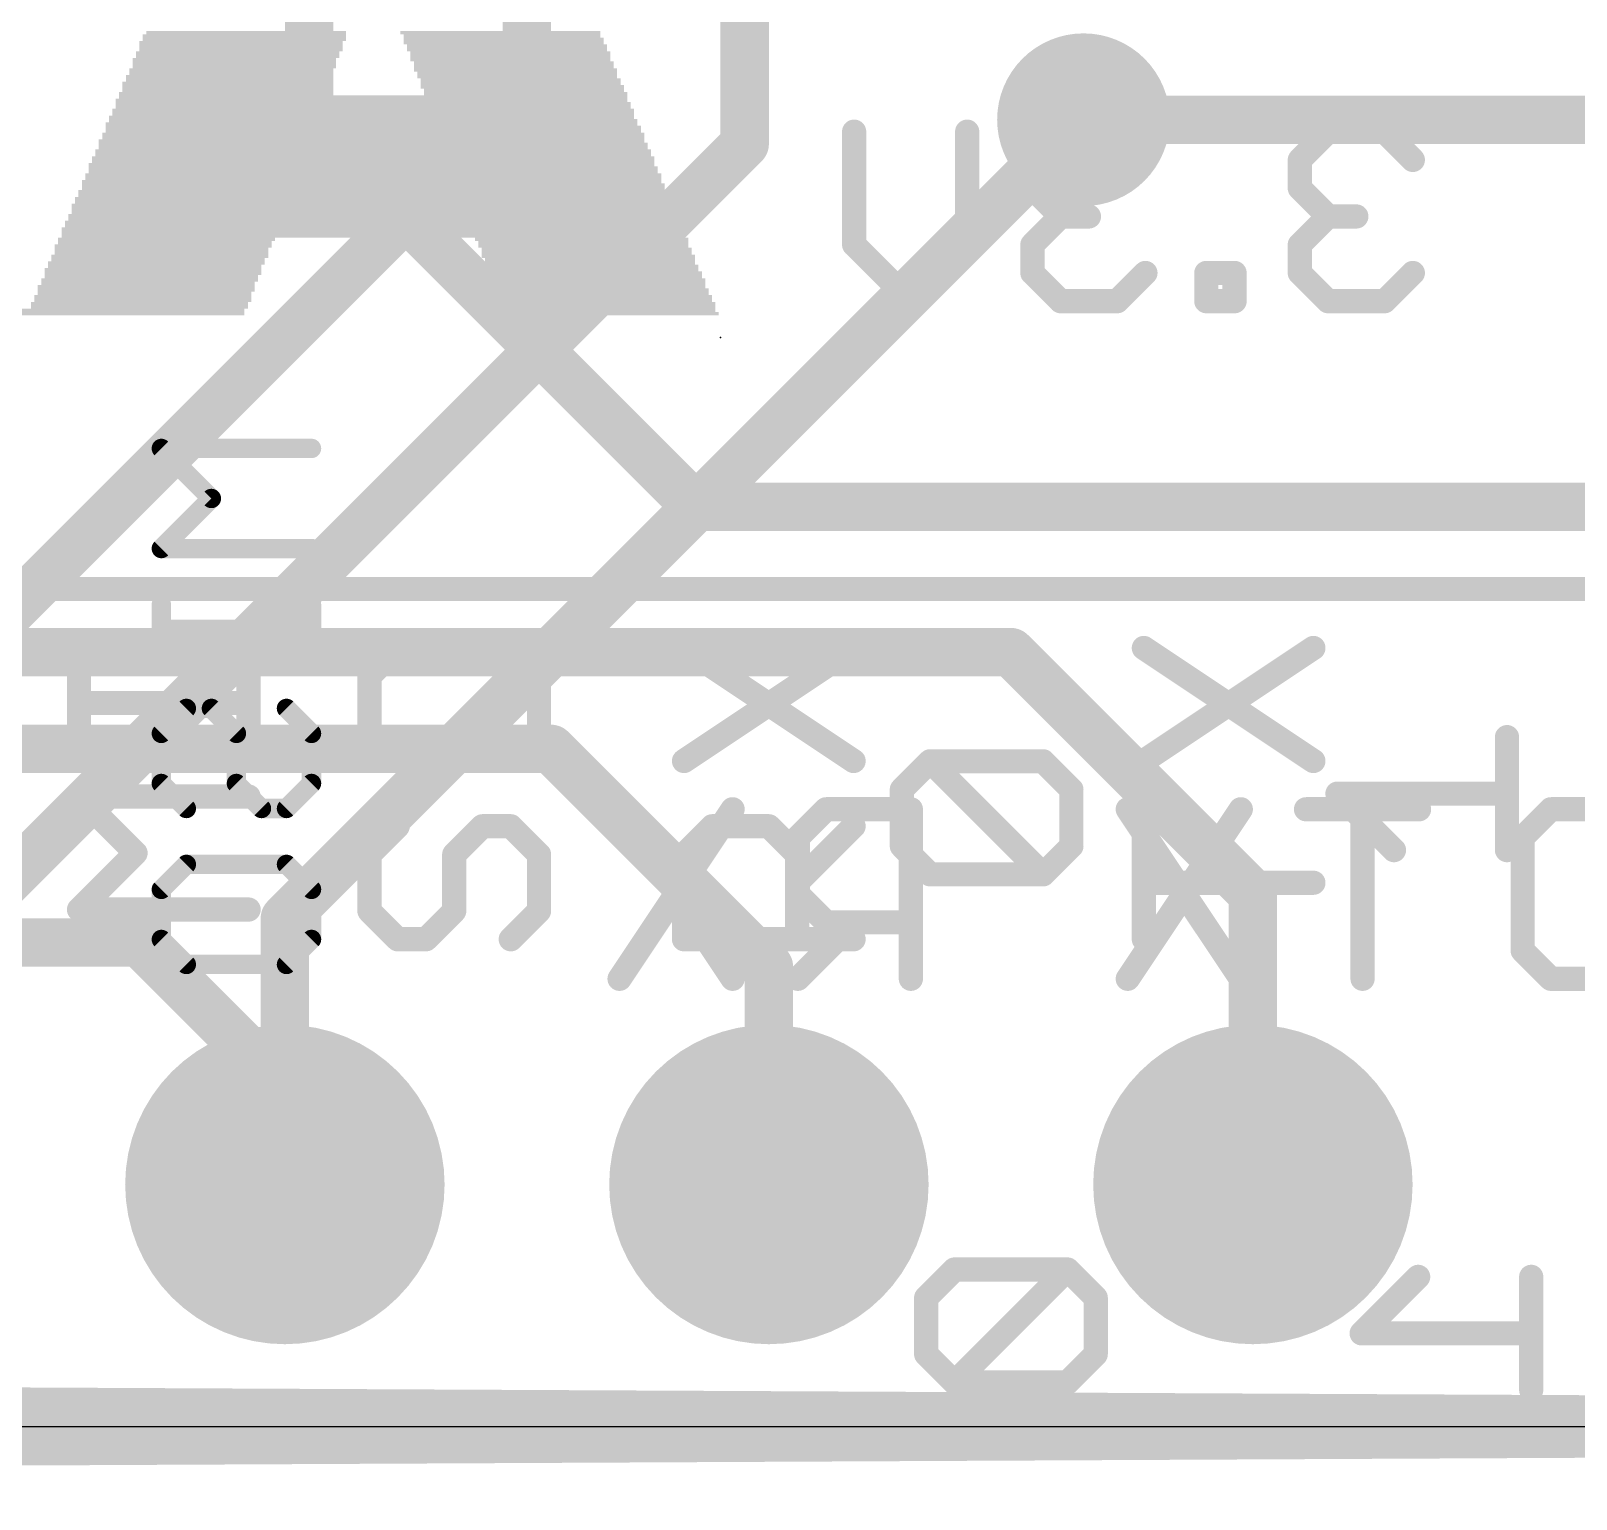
# Model space of a CAD drawing. Extents: x -0.4 to 51.3, y -0.4 to 23.4.
# Drawn here: x 35.5 to 43.61, y -0.38 to 7.32 of the extents above; entities that cross this region are included whole.
import ezdxf

# ---------------------------------------------------------------- set-up
doc = ezdxf.new("R2010")
doc.units = 0
for name, color, linetype in [('1', 12, 'CONTINUOUS'), ('16', 132, 'CONTINUOUS'), ('17', 110, 'CONTINUOUS'), ('18', 110, 'CONTINUOUS'), ('20', 53, 'CONTINUOUS'), ('21', 40, 'CONTINUOUS'), ('22', 6, 'CONTINUOUS'), ('24', 6, 'CONTINUOUS')]:
    doc.layers.add(name, color=color, linetype=linetype)

# ---------------------------------------------------------------- blocks, each defined once
blk = doc.blocks.new('ROUNDP')
at = {"const_width": 0.5}
blk.add_lwpolyline([(0, -0.25, 1), (0, 0.25, 1), (0, -0.25)], format="xyb", dxfattribs=at)
blk = doc.blocks.new('RECT')
blk.add_solid([(-0.5, -0.5), (0.5, -0.5), (-0.5, 0.5), (0.5, 0.5)])
blk = doc.blocks.new('ROUNDV')
at = {"const_width": 0.5}
blk.add_lwpolyline([(0, -0.25, 1), (0, 0.25, 1), (0, -0.25)], format="xyb", dxfattribs=at)

msp = doc.modelspace()

# ---------------------------------------------------------------- linework, layer by layer
at = {"layer": '1', "const_width": 0.254}
for points in [[(36.957, 8.509), (36.957, 6.858)], [(36.957, 6.858), (38.989, 4.826)], [(41.021, 6.858), (44.536, 6.858)], [(38.989, 4.826), (45.72, 4.826)], [(31.623, 4.064), (40.64, 4.064)], [(40.64, 4.064), (41.91, 2.794)], [(31.242, 3.556), (38.227, 3.556)], [(38.227, 3.556), (39.37, 2.413)], [(41.91, 2.794), (41.91, 1.27)], [(33.782, 2.54), (36.068, 2.54)], [(36.068, 2.54), (36.83, 1.778)], [(39.37, 2.413), (39.37, 1.27)], [(36.83, 1.778), (36.83, 1.27)], [(-0.254, -0.254), (51.181, 0)]]:
    msp.add_lwpolyline(points, dxfattribs=at)
at = {"layer": '1', "const_width": 0.127}
for points in [[(37.0019, 6.9029, 1), (36.9121, 6.8131)], [(41.021, 6.9215, 1), (41.021, 6.7945)], [(36.8935, 6.858, 1), (37.0205, 6.858)], [(38.989, 4.8895, 1), (38.989, 4.7625)], [(38.9441, 4.7811, 1), (39.0339, 4.8709)], [(40.6849, 4.1089, 1), (40.5951, 4.0191)], [(40.64, 4.0005, 1), (40.64, 4.1275)], [(38.2719, 3.6009, 1), (38.1821, 3.5111)], [(38.227, 3.4925, 1), (38.227, 3.6195)], [(41.9735, 2.794, 1), (41.8465, 2.794)], [(41.8651, 2.7491, 1), (41.9549, 2.8389)], [(36.1129, 2.5849, 1), (36.0231, 2.4951)], [(36.068, 2.4765, 1), (36.068, 2.6035)], [(39.4335, 2.413, 1), (39.3065, 2.413)], [(39.3251, 2.3681, 1), (39.4149, 2.4579)], [(36.8935, 1.778, 1), (36.7665, 1.778)], [(36.7851, 1.7331, 1), (36.8749, 1.8229)], [(36.7665, 1.27, 1), (36.8935, 1.27)], [(39.3065, 1.27, 1), (39.4335, 1.27)], [(41.8465, 1.27, 1), (41.9735, 1.27)]]:
    msp.add_lwpolyline(points, format="xyb", dxfattribs=at)
at = {"layer": '16', "const_width": 0.254}
for points in [[(39.243, 6.731), (39.243, 11.303)], [(38.1, 6.985), (38.1, 8.509)], [(32.512, 1.397), (38.1, 6.985)], [(36.83, 2.667), (41.021, 6.858)], [(34.29, 1.778), (39.243, 6.731)], [(36.83, 1.27), (36.83, 2.667)], [(-0.127, 0.254), (51.181, 0)]]:
    msp.add_lwpolyline(points, dxfattribs=at)
at = {"layer": '16', "const_width": 0.127}
for points in [[(38.1449, 6.9401, 1), (38.0551, 7.0299)], [(38.0365, 6.985, 1), (38.1635, 6.985)], [(41.0659, 6.8131, 1), (40.9761, 6.9029)], [(39.2879, 6.6861, 1), (39.1981, 6.7759)], [(39.1795, 6.731, 1), (39.3065, 6.731)], [(36.8935, 2.667, 1), (36.7665, 2.667)], [(36.7851, 2.7119, 1), (36.8749, 2.6221)], [(36.7665, 1.27, 1), (36.8935, 1.27)]]:
    msp.add_lwpolyline(points, format="xyb", dxfattribs=at)
at = {"layer": '20'}
msp.add_line((2.54, 0), (48.26, 0), dxfattribs=at)
at = {"layer": '21', "const_width": 0.127}
for points in [[(34.309, 4.395), (46.259, 4.395)], [(37.422, 4.0857), (37.2737, 3.9374)], [(38.0152, 4.0857), (37.422, 4.0857)], [(38.1635, 3.9374), (38.0152, 4.0857)], [(38.9247, 3.4925), (39.8145, 4.0857)], [(38.9247, 4.0857), (39.8145, 3.4925)], [(41.3377, 3.4925), (42.2275, 4.0857)], [(41.3377, 4.0857), (42.2275, 3.4925)], [(35.7497, 3.6484), (35.7497, 3.945)], [(36.6395, 3.6484), (36.6395, 3.945)], [(37.2737, 3.9374), (37.2737, 3.6408)], [(38.1635, 3.6408), (38.1635, 3.9374)], [(36.6395, 3.7967), (35.7497, 3.7967)], [(37.2737, 3.6408), (37.422, 3.4925)], [(38.0152, 3.4925), (38.1635, 3.6408)], [(43.2435, 3.0247), (43.2435, 3.6179)], [(37.422, 3.4925), (38.0152, 3.4925)], [(40.0677, 3.3426), (40.216, 3.4909)], [(40.216, 3.4909), (40.8092, 3.4909)], [(40.8092, 2.8977), (40.216, 3.4909)], [(40.8092, 3.4909), (40.9575, 3.3426)], [(40.0677, 3.046), (40.0677, 3.3426)], [(40.9575, 3.3426), (40.9575, 3.046)], [(36.0463, 3.0095), (35.7497, 3.3061)], [(35.7497, 3.3061), (36.6395, 3.3061)], [(42.6503, 3.0247), (42.3537, 3.3213)], [(42.3537, 3.3213), (43.2435, 3.3213)], [(37.422, 3.1502), (37.2737, 3.0019)], [(37.7186, 3.0019), (37.8669, 3.1502)], [(37.8669, 3.1502), (38.0152, 3.1502)], [(38.0152, 3.1502), (38.1635, 3.0019)], [(38.9247, 3.0019), (39.073, 3.1502)], [(39.073, 3.1502), (39.3696, 3.1502)], [(39.3696, 3.1502), (39.5179, 3.0019)], [(39.5179, 2.8536), (39.8145, 3.1502)], [(41.3377, 2.557), (41.3377, 3.1502)], [(40.216, 2.8977), (40.0677, 3.046)], [(40.9575, 3.046), (40.8092, 2.8977)], [(35.7497, 2.7129), (36.0463, 3.0095)], [(37.2737, 3.0019), (37.2737, 2.7053)], [(37.7186, 2.7053), (37.7186, 3.0019)], [(38.1635, 3.0019), (38.1635, 2.7053)], [(38.9247, 2.557), (38.9247, 3.0019)], [(39.5179, 3.0019), (39.5179, 2.557)], [(40.8092, 2.8977), (40.216, 2.8977)], [(42.2275, 2.8536), (41.3377, 2.8536)], [(36.6395, 2.7129), (35.7497, 2.7129)], [(37.2737, 2.7053), (37.422, 2.557)], [(37.5703, 2.557), (37.7186, 2.7053)], [(38.1635, 2.7053), (38.0152, 2.557)], [(37.422, 2.557), (37.5703, 2.557)], [(39.8145, 2.557), (38.9247, 2.557)]]:
    msp.add_lwpolyline(points, dxfattribs=at)
at = {"layer": '21', "const_width": 0.0635}
for points in [[(37.422, 4.1174, 1), (37.422, 4.0539)], [(37.4445, 4.0632, 1), (37.3996, 4.1081)], [(38.0377, 4.1081, 1), (37.9928, 4.0632)], [(38.0152, 4.0539, 1), (38.0152, 4.1174)], [(38.9424, 4.1121, 1), (38.9071, 4.0593)], [(39.8321, 4.0593, 1), (39.7969, 4.1121)], [(41.3554, 4.1121, 1), (41.3201, 4.0593)], [(42.2451, 4.0593, 1), (42.2099, 4.1121)], [(35.7815, 3.945, 1), (35.718, 3.945)], [(36.6713, 3.945, 1), (36.6078, 3.945)], [(37.3055, 3.9374, 1), (37.242, 3.9374)], [(37.2513, 3.9598, 1), (37.2962, 3.9149)], [(38.1953, 3.9374, 1), (38.1317, 3.9374)], [(38.141, 3.9149, 1), (38.186, 3.9598)], [(35.7497, 3.8285, 1), (35.7497, 3.765)], [(36.6395, 3.765, 1), (36.6395, 3.8285)], [(35.718, 3.6484, 1), (35.7815, 3.6484)], [(36.6078, 3.6484, 1), (36.6713, 3.6484)], [(37.242, 3.6408, 1), (37.3055, 3.6408)], [(37.2962, 3.6632, 1), (37.2513, 3.6183)], [(38.1317, 3.6408, 1), (38.1953, 3.6408)], [(38.186, 3.6183, 1), (38.141, 3.6632)], [(43.2753, 3.6179, 1), (43.2118, 3.6179)], [(37.422, 3.5243, 1), (37.422, 3.4607)], [(37.3996, 3.47, 1), (37.4445, 3.515)], [(37.9928, 3.515, 1), (38.0377, 3.47)], [(38.0152, 3.4607, 1), (38.0152, 3.5243)], [(38.9071, 3.5189, 1), (38.9424, 3.4661)], [(39.7969, 3.4661, 1), (39.8321, 3.5189)], [(40.216, 3.5227, 1), (40.216, 3.4592)], [(40.2385, 3.5134, 1), (40.1936, 3.4685)], [(40.2385, 3.4685, 1), (40.1936, 3.5134)], [(40.8317, 3.5134, 1), (40.7868, 3.4685)], [(40.8092, 3.4592, 1), (40.8092, 3.5227)], [(41.3201, 3.5189, 1), (41.3554, 3.4661)], [(42.2099, 3.4661, 1), (42.2451, 3.5189)], [(40.0995, 3.3426, 1), (40.036, 3.3426)], [(40.9893, 3.3426, 1), (40.9258, 3.3426)], [(35.7497, 3.3378, 1), (35.7497, 3.2743)], [(35.7722, 3.3285, 1), (35.7273, 3.2836)], [(36.6395, 3.2743, 1), (36.6395, 3.3378)], [(40.0453, 3.3651, 1), (40.0902, 3.3202)], [(40.935, 3.3202, 1), (40.98, 3.3651)], [(42.3537, 3.3531, 1), (42.3537, 3.2896)], [(42.3762, 3.3438, 1), (42.3313, 3.2989)], [(43.2435, 3.2896, 1), (43.2435, 3.3531)], [(37.4445, 3.1277, 1), (37.3996, 3.1726)], [(37.8669, 3.1819, 1), (37.8669, 3.1184)], [(37.8894, 3.1277, 1), (37.8445, 3.1726)], [(38.0377, 3.1726, 1), (37.9928, 3.1277)], [(38.0152, 3.1184, 1), (38.0152, 3.1819)], [(39.073, 3.1819, 1), (39.073, 3.1184)], [(39.0955, 3.1277, 1), (39.0506, 3.1726)], [(39.3921, 3.1726, 1), (39.3472, 3.1277)], [(39.3696, 3.1184, 1), (39.3696, 3.1819)], [(39.837, 3.1277, 1), (39.792, 3.1726)], [(41.3695, 3.1502, 1), (41.306, 3.1502)], [(40.0902, 3.0685, 1), (40.0453, 3.0236)], [(40.98, 3.0236, 1), (40.935, 3.0685)], [(36.0688, 2.987, 1), (36.0239, 3.0319)], [(36.0239, 2.987, 1), (36.0688, 3.0319)], [(37.3055, 3.0019, 1), (37.242, 3.0019)], [(37.2513, 3.0243, 1), (37.2962, 2.9794)], [(37.7504, 3.0019, 1), (37.6869, 3.0019)], [(37.6962, 3.0243, 1), (37.7411, 2.9794)], [(38.1953, 3.0019, 1), (38.1317, 3.0019)], [(38.141, 2.9794, 1), (38.186, 3.0243)], [(38.9565, 3.0019, 1), (38.893, 3.0019)], [(38.9023, 3.0243, 1), (38.9472, 2.9794)], [(39.5497, 3.0019, 1), (39.4862, 3.0019)], [(39.4955, 2.9794, 1), (39.5404, 3.0243)], [(40.036, 3.046, 1), (40.0995, 3.046)], [(40.9258, 3.046, 1), (40.9893, 3.046)], [(42.6279, 3.0023, 1), (42.6728, 3.0472)], [(43.2118, 3.0247, 1), (43.2753, 3.0247)], [(40.216, 2.9295, 1), (40.216, 2.866)], [(40.1936, 2.8753, 1), (40.2385, 2.9202)], [(40.7868, 2.9202, 1), (40.8317, 2.8753)], [(40.7868, 2.8753, 1), (40.8317, 2.9202)], [(40.8092, 2.866, 1), (40.8092, 2.9295)], [(39.4955, 2.876, 1), (39.5404, 2.8311)], [(41.3377, 2.8853, 1), (41.3377, 2.8218)], [(42.2275, 2.8218, 1), (42.2275, 2.8853)], [(35.7497, 2.7447, 1), (35.7497, 2.6812)], [(35.7273, 2.7354, 1), (35.7722, 2.6904)], [(36.6395, 2.6812, 1), (36.6395, 2.7447)], [(37.2962, 2.7277, 1), (37.2513, 2.6828)], [(37.7411, 2.6828, 1), (37.6962, 2.7277)], [(38.186, 2.6828, 1), (38.141, 2.7277)], [(37.242, 2.7053, 1), (37.3055, 2.7053)], [(37.6869, 2.7053, 1), (37.7504, 2.7053)], [(38.1317, 2.7053, 1), (38.1953, 2.7053)], [(37.422, 2.5887, 1), (37.422, 2.5252)], [(37.3996, 2.5345, 1), (37.4445, 2.5794)], [(37.5479, 2.5794, 1), (37.5928, 2.5345)], [(37.5703, 2.5252, 1), (37.5703, 2.5887)], [(37.9928, 2.5794, 1), (38.0377, 2.5345)], [(38.9247, 2.5887, 1), (38.9247, 2.5252)], [(39.8145, 2.5252, 1), (39.8145, 2.5887)], [(38.893, 2.557, 1), (38.9565, 2.557)], [(39.4862, 2.557, 1), (39.5497, 2.557)], [(41.306, 2.557, 1), (41.3695, 2.557)]]:
    msp.add_lwpolyline(points, format="xyb", dxfattribs=at)
at = {"layer": '22'}
for points, const_width in [([(39.8491, 6.7953, 1), (39.7856, 6.7953)], 0.0635), ([(40.4423, 6.7953, 1), (40.3788, 6.7953)], 0.0635), ([(40.9012, 6.827, 1), (40.9012, 6.7635)], 0.0635), ([(40.9236, 6.7728, 1), (40.8787, 6.8177)], 0.0635), ([(41.2202, 6.8177, 1), (41.1753, 6.7728)], 0.0635), ([(41.1978, 6.7635, 1), (41.1978, 6.827)], 0.0635), ([(42.3045, 6.827, 1), (42.3045, 6.7635)], 0.0635), ([(42.3269, 6.7728, 1), (42.282, 6.8177)], 0.0635), ([(42.6235, 6.8177, 1), (42.5786, 6.7728)], 0.0635), ([(42.6011, 6.7635, 1), (42.6011, 6.827)], 0.0635), ([(40.7846, 6.647, 1), (40.7211, 6.647)], 0.0635), ([(40.7304, 6.6694, 1), (40.7753, 6.6245)], 0.0635), ([(41.3236, 6.6245, 1), (41.3685, 6.6694)], 0.0635), ([(42.1879, 6.647, 1), (42.1244, 6.647)], 0.0635), ([(42.1337, 6.6694, 1), (42.1786, 6.6245)], 0.0635), ([(42.7269, 6.6245, 1), (42.7718, 6.6694)], 0.0635), ([(40.7211, 6.4987, 1), (40.7846, 6.4987)], 0.0635), ([(40.7753, 6.5211, 1), (40.7304, 6.4762)], 0.0635), ([(42.1244, 6.4987, 1), (42.1879, 6.4987)], 0.0635), ([(42.1786, 6.5211, 1), (42.1337, 6.4762)], 0.0635), ([(40.9012, 6.3821, 1), (40.9012, 6.3186)], 0.0635), ([(40.9236, 6.3279, 1), (40.8787, 6.3728)], 0.0635), ([(41.0495, 6.3186, 1), (41.0495, 6.3821)], 0.0635), ([(42.3045, 6.3821, 1), (42.3045, 6.3186)], 0.0635), ([(42.3269, 6.3279, 1), (42.282, 6.3728)], 0.0635), ([(42.4528, 6.3186, 1), (42.4528, 6.3821)], 0.0635), ([(40.8787, 6.3279, 1), (40.9236, 6.3728)], 0.0635), ([(42.282, 6.3279, 1), (42.3269, 6.3728)], 0.0635), ([(39.8398, 6.2245, 1), (39.7949, 6.1796)], 0.0635), ([(40.433, 6.1796, 1), (40.3881, 6.2245)], 0.0635), ([(40.7846, 6.2021, 1), (40.7211, 6.2021)], 0.0635), ([(40.7304, 6.2245, 1), (40.7753, 6.1796)], 0.0635), ([(42.1879, 6.2021, 1), (42.1244, 6.2021)], 0.0635), ([(42.1337, 6.2245, 1), (42.1786, 6.1796)], 0.0635), ([(39.7856, 6.2021, 1), (39.8491, 6.2021)], 0.0635), ([(40.3788, 6.2021, 1), (40.4423, 6.2021)], 0.0635), ([(40.7211, 6.0538, 1), (40.7846, 6.0538)], 0.0635), ([(40.7753, 6.0762, 1), (40.7304, 6.0313)], 0.0635), ([(41.3685, 6.0313, 1), (41.3236, 6.0762)], 0.0635), ([(41.6973, 6.0538, 1), (41.6338, 6.0538)], 0.0635), ([(41.6655, 6.0855, 1), (41.6655, 6.022)], 0.0635), ([(41.8456, 6.0538, 1), (41.7821, 6.0538)], 0.0635), ([(41.8138, 6.022, 1), (41.8138, 6.0855)], 0.0635), ([(42.1244, 6.0538, 1), (42.1879, 6.0538)], 0.0635), ([(42.1786, 6.0762, 1), (42.1337, 6.0313)], 0.0635), ([(42.7718, 6.0313, 1), (42.7269, 6.0762)], 0.0635), ([(40.0915, 5.928, 1), (40.1364, 5.883)], 0.0635), ([(40.0915, 5.883, 1), (40.1364, 5.928)], 0.0635), ([(40.9012, 5.9372, 1), (40.9012, 5.8738)], 0.0635), ([(40.8787, 5.883, 1), (40.9236, 5.928)], 0.0635), ([(41.1753, 5.928, 1), (41.2202, 5.883)], 0.0635), ([(41.1978, 5.8738, 1), (41.1978, 5.9372)], 0.0635), ([(41.6655, 5.9372, 1), (41.6655, 5.8738)], 0.0635), ([(41.6338, 5.9055, 1), (41.6973, 5.9055)], 0.0635), ([(41.7821, 5.9055, 1), (41.8456, 5.9055)], 0.0635), ([(41.8138, 5.8738, 1), (41.8138, 5.9372)], 0.0635), ([(42.3045, 5.9372, 1), (42.3045, 5.8738)], 0.0635), ([(42.282, 5.883, 1), (42.3269, 5.928)], 0.0635), ([(42.5786, 5.928, 1), (42.6235, 5.883)], 0.0635), ([(42.6011, 5.8738, 1), (42.6011, 5.9372)], 0.0635), ([(36.1816, 5.1583, 1), (36.1816, 5.1075)], 0.0508), ([(36.1996, 5.1509, 1), (36.1637, 5.115)], 0.0508), ([(36.9697, 5.1075, 1), (36.9697, 5.1583)], 0.0508), ([(36.4623, 4.8523, 1), (36.4264, 4.8882)], 0.0508), ([(36.4264, 4.8523, 1), (36.4623, 4.8882)], 0.0508), ([(36.1816, 4.6329, 1), (36.1816, 4.5821)], 0.0508), ([(36.1637, 4.6255, 1), (36.1996, 4.5896)], 0.0508), ([(36.9697, 4.5821, 1), (36.9697, 4.6329)], 0.0508), ([(36.207, 4.3144, 1), (36.1562, 4.3144)], 0.0508), ([(36.9951, 4.3144, 1), (36.9443, 4.3144)], 0.0508), ([(36.1816, 4.2084, 1), (36.1816, 4.1576)], 0.0508), ([(36.9697, 4.1576, 1), (36.9697, 4.2084)], 0.0508), ([(36.1562, 4.0517, 1), (36.207, 4.0517)], 0.0508), ([(36.9443, 4.0517, 1), (36.9951, 4.0517)], 0.0508), ([(36.313, 3.794, 1), (36.313, 3.7432)], 0.0508), ([(36.3309, 3.7507, 1), (36.295, 3.7866)], 0.0508), ([(36.4623, 3.7866, 1), (36.4264, 3.7507)], 0.0508), ([(36.4443, 3.7432, 1), (36.4443, 3.794)], 0.0508), ([(36.8563, 3.7866, 1), (36.8204, 3.7507)], 0.0508), ([(36.207, 3.6373, 1), (36.1562, 3.6373)], 0.0508), ([(36.1637, 3.6552, 1), (36.1996, 3.6193)], 0.0508), ([(36.6011, 3.6373, 1), (36.5503, 3.6373)], 0.0508), ([(36.5577, 3.6193, 1), (36.5936, 3.6552)], 0.0508), ([(36.9951, 3.6373, 1), (36.9443, 3.6373)], 0.0508), ([(36.9517, 3.6193, 1), (36.9877, 3.6552)], 0.0508), ([(36.1996, 3.3926, 1), (36.1637, 3.3566)], 0.0508), ([(36.5936, 3.3926, 1), (36.5577, 3.3566)], 0.0508), ([(36.9877, 3.3566, 1), (36.9517, 3.3926)], 0.0508), ([(36.1562, 3.3746, 1), (36.207, 3.3746)], 0.0508), ([(36.5503, 3.3746, 1), (36.6011, 3.3746)], 0.0508), ([(36.9443, 3.3746, 1), (36.9951, 3.3746)], 0.0508), ([(36.295, 3.2253, 1), (36.3309, 3.2612)], 0.0508), ([(36.707, 3.2687, 1), (36.707, 3.2179)], 0.0508), ([(36.689, 3.2253, 1), (36.725, 3.2612)], 0.0508), ([(36.8204, 3.2612, 1), (36.8563, 3.2253)], 0.0508), ([(36.8384, 3.2179, 1), (36.8384, 3.2687)], 0.0508), ([(38.6127, 3.2569, 1), (38.5599, 3.2216)], 0.0635), ([(39.2059, 3.2216, 1), (39.1531, 3.2569)], 0.0635), ([(39.6701, 3.271, 1), (39.6701, 3.2075)], 0.0635), ([(39.6926, 3.2168, 1), (39.6477, 3.2617)], 0.0635), ([(40.1468, 3.2393, 1), (40.0833, 3.2393)], 0.0635), ([(40.115, 3.2075, 1), (40.115, 3.271)], 0.0635), ([(41.2797, 3.2569, 1), (41.2269, 3.2216)], 0.0635), ([(41.8729, 3.2216, 1), (41.8201, 3.2569)], 0.0635), ([(42.1888, 3.271, 1), (42.1888, 3.2075)], 0.0635), ([(42.5172, 3.2393, 1), (42.4537, 3.2393)], 0.0635), ([(42.782, 3.2075, 1), (42.782, 3.271)], 0.0635), ([(43.4739, 3.271, 1), (43.4739, 3.2075)], 0.0635), ([(43.4963, 3.2168, 1), (43.4514, 3.2617)], 0.0635), ([(39.5536, 3.091, 1), (39.4901, 3.091)], 0.0635), ([(39.4994, 3.1134, 1), (39.5443, 3.0685)], 0.0635), ([(43.3573, 3.091, 1), (43.2938, 3.091)], 0.0635), ([(43.3031, 3.1134, 1), (43.348, 3.0685)], 0.0635), ([(36.313, 2.9755, 1), (36.313, 2.9247)], 0.0508), ([(36.3309, 2.9321, 1), (36.295, 2.968)], 0.0508), ([(36.8563, 2.968, 1), (36.8204, 2.9321)], 0.0508), ([(36.8384, 2.9247, 1), (36.8384, 2.9755)], 0.0508), ([(36.207, 2.8187, 1), (36.1562, 2.8187)], 0.0508), ([(36.1637, 2.8367, 1), (36.1996, 2.8007)], 0.0508), ([(36.9951, 2.8187, 1), (36.9443, 2.8187)], 0.0508), ([(36.9517, 2.8007, 1), (36.9877, 2.8367)], 0.0508), ([(39.5443, 2.8168, 1), (39.4994, 2.7719)], 0.0635), ([(39.4901, 2.7944, 1), (39.5536, 2.7944)], 0.0635), ([(39.6701, 2.6778, 1), (39.6701, 2.6143)], 0.0635), ([(39.6477, 2.6236, 1), (39.6926, 2.6685)], 0.0635), ([(39.8409, 2.6236, 1), (39.796, 2.6685)], 0.0635), ([(40.115, 2.6143, 1), (40.115, 2.6778)], 0.0635), ([(36.1996, 2.574, 1), (36.1637, 2.5381)], 0.0508), ([(36.9877, 2.5381, 1), (36.9517, 2.574)], 0.0508), ([(36.1562, 2.556, 1), (36.207, 2.556)], 0.0508), ([(36.9443, 2.556, 1), (36.9951, 2.556)], 0.0508), ([(43.2938, 2.4978, 1), (43.3573, 2.4978)], 0.0635), ([(43.348, 2.5202, 1), (43.3031, 2.4753)], 0.0635), ([(36.313, 2.4501, 1), (36.313, 2.3993)], 0.0508), ([(36.295, 2.4067, 1), (36.3309, 2.4426)], 0.0508), ([(36.8204, 2.4426, 1), (36.8563, 2.4067)], 0.0508), ([(36.8384, 2.3993, 1), (36.8384, 2.4501)], 0.0508), ([(38.5599, 2.3671, 1), (38.6127, 2.3319)], 0.0635), ([(39.1531, 2.3319, 1), (39.2059, 2.3671)], 0.0635), ([(39.4994, 2.372, 1), (39.5443, 2.327)], 0.0635), ([(40.0833, 2.3495, 1), (40.1468, 2.3495)], 0.0635), ([(41.2269, 2.3671, 1), (41.2797, 2.3319)], 0.0635), ([(41.8201, 2.3319, 1), (41.8729, 2.3671)], 0.0635), ([(42.4537, 2.3495, 1), (42.5172, 2.3495)], 0.0635), ([(43.4739, 2.3813, 1), (43.4739, 2.3177)], 0.0635), ([(43.4514, 2.327, 1), (43.4963, 2.372)], 0.0635), ([(40.3438, 0.8557, 1), (40.3438, 0.7922)], 0.0635), ([(40.3662, 0.8015, 1), (40.3213, 0.8464)], 0.0635), ([(40.9594, 0.8464, 1), (40.9145, 0.8015)], 0.0635), ([(40.9594, 0.8015, 1), (40.9145, 0.8464)], 0.0635), ([(40.937, 0.7922, 1), (40.937, 0.8557)], 0.0635), ([(42.7998, 0.7628, 1), (42.7549, 0.8077)], 0.0635), ([(43.4023, 0.7853, 1), (43.3387, 0.7853)], 0.0635), ([(40.2273, 0.6756, 1), (40.1638, 0.6756)], 0.0635), ([(40.173, 0.6981, 1), (40.218, 0.6532)], 0.0635), ([(41.117, 0.6756, 1), (41.0535, 0.6756)], 0.0635), ([(41.0628, 0.6532, 1), (41.1077, 0.6981)], 0.0635), ([(42.4807, 0.5204, 1), (42.4807, 0.4569)], 0.0635), ([(42.4583, 0.5111, 1), (42.5032, 0.4662)], 0.0635), ([(43.3705, 0.4569, 1), (43.3705, 0.5204)], 0.0635), ([(40.218, 0.4015, 1), (40.173, 0.3566)], 0.0635), ([(40.1638, 0.379, 1), (40.2273, 0.379)], 0.0635), ([(41.0535, 0.379, 1), (41.117, 0.379)], 0.0635), ([(41.1077, 0.3566, 1), (41.0628, 0.4015)], 0.0635), ([(40.3438, 0.2625, 1), (40.3438, 0.199)], 0.0635), ([(40.3213, 0.2532, 1), (40.3662, 0.2083)], 0.0635), ([(40.3213, 0.2083, 1), (40.3662, 0.2532)], 0.0635), ([(40.9145, 0.2532, 1), (40.9594, 0.2083)], 0.0635), ([(40.937, 0.199, 1), (40.937, 0.2625)], 0.0635), ([(43.3387, 0.1921, 1), (43.4023, 0.1921)], 0.0635)]:
    msp.add_lwpolyline(points, format="xyb", dxfattribs=dict(at, const_width=const_width))
for points, const_width in [([(39.8174, 6.2021), (39.8174, 6.7953)], 0.127), ([(40.4105, 6.7953), (40.4105, 6.2021)], 0.127), ([(40.9012, 6.7953), (40.7529, 6.647)], 0.127), ([(41.1978, 6.7953), (40.9012, 6.7953)], 0.127), ([(41.3461, 6.647), (41.1978, 6.7953)], 0.127), ([(42.3045, 6.7953), (42.1562, 6.647)], 0.127), ([(42.6011, 6.7953), (42.3045, 6.7953)], 0.127), ([(42.7493, 6.647), (42.6011, 6.7953)], 0.127), ([(40.7529, 6.647), (40.7529, 6.4987)], 0.127), ([(42.1562, 6.647), (42.1562, 6.4987)], 0.127), ([(40.7529, 6.4987), (40.9012, 6.3504)], 0.127), ([(42.1562, 6.4987), (42.3045, 6.3504)], 0.127), ([(40.9012, 6.3504), (40.7529, 6.2021)], 0.127), ([(40.9012, 6.3504), (41.0495, 6.3504)], 0.127), ([(42.3045, 6.3504), (42.1562, 6.2021)], 0.127), ([(42.3045, 6.3504), (42.4528, 6.3504)], 0.127), ([(40.114, 5.9055), (39.8174, 6.2021)], 0.127), ([(40.4105, 6.2021), (40.114, 5.9055)], 0.127), ([(40.7529, 6.2021), (40.7529, 6.0538)], 0.127), ([(42.1562, 6.2021), (42.1562, 6.0538)], 0.127), ([(40.7529, 6.0538), (40.9012, 5.9055)], 0.127), ([(41.1978, 5.9055), (41.3461, 6.0538)], 0.127), ([(41.8138, 6.0538), (41.6655, 6.0538)], 0.127), ([(41.6655, 6.0538), (41.6655, 5.9055)], 0.127), ([(41.8138, 5.9055), (41.8138, 6.0538)], 0.127), ([(42.1562, 6.0538), (42.3045, 5.9055)], 0.127), ([(42.6011, 5.9055), (42.7493, 6.0538)], 0.127), ([(40.9012, 5.9055), (41.1978, 5.9055)], 0.127), ([(41.6655, 5.9055), (41.8138, 5.9055)], 0.127), ([(42.3045, 5.9055), (42.6011, 5.9055)], 0.127), ([(36.9697, 5.1329), (36.1816, 5.1329)], 0.1016), ([(36.1816, 5.1329), (36.4443, 4.8702)], 0.1016), ([(36.4443, 4.8702), (36.1816, 4.6075)], 0.1016), ([(36.1816, 4.6075), (36.9697, 4.6075)], 0.1016), ([(36.1816, 4.3144), (36.1816, 4.0517)], 0.1016), ([(36.9697, 4.3144), (36.9697, 4.0517)], 0.1016), ([(36.9697, 4.183), (36.1816, 4.183)], 0.1016), ([(36.1816, 3.6373), (36.313, 3.7686)], 0.1016), ([(36.313, 3.7686), (36.4443, 3.7686)], 0.1016), ([(36.4443, 3.7686), (36.5757, 3.6373)], 0.1016), ([(36.9697, 3.6373), (36.8384, 3.7686)], 0.1016), ([(36.1816, 3.3746), (36.1816, 3.6373)], 0.1016), ([(36.5757, 3.6373), (36.5757, 3.3746)], 0.1016), ([(36.9697, 3.3746), (36.9697, 3.6373)], 0.1016), ([(36.313, 3.2433), (36.1816, 3.3746)], 0.1016), ([(36.5757, 3.3746), (36.707, 3.2433)], 0.1016), ([(36.8384, 3.2433), (36.9697, 3.3746)], 0.1016), ([(36.707, 3.2433), (36.8384, 3.2433)], 0.1016), ([(39.1795, 3.2393), (38.5863, 2.3495)], 0.127), ([(38.5863, 3.2393), (39.1795, 2.3495)], 0.127), ([(39.6701, 3.2393), (39.5218, 3.091)], 0.127), ([(40.115, 3.2393), (39.6701, 3.2393)], 0.127), ([(40.115, 2.3495), (40.115, 3.2393)], 0.127), ([(41.8465, 3.2393), (41.2533, 2.3495)], 0.127), ([(41.2533, 3.2393), (41.8465, 2.3495)], 0.127), ([(42.782, 3.2393), (42.1888, 3.2393)], 0.127), ([(42.4854, 2.3495), (42.4854, 3.2393)], 0.127), ([(43.3256, 3.091), (43.4739, 3.2393)], 0.127), ([(43.4739, 3.2393), (43.9187, 3.2393)], 0.127), ([(39.5218, 3.091), (39.5218, 2.7944)], 0.127), ([(43.3256, 2.4978), (43.3256, 3.091)], 0.127), ([(36.1816, 2.8187), (36.313, 2.9501)], 0.1016), ([(36.313, 2.9501), (36.8384, 2.9501)], 0.1016), ([(36.8384, 2.9501), (36.9697, 2.8187)], 0.1016), ([(36.1816, 2.556), (36.1816, 2.8187)], 0.1016), ([(36.9697, 2.8187), (36.9697, 2.556)], 0.1016), ([(39.5218, 2.7944), (39.6701, 2.6461)], 0.127), ([(39.8184, 2.6461), (39.5218, 2.3495)], 0.127), ([(39.6701, 2.6461), (40.115, 2.6461)], 0.127), ([(36.313, 2.4247), (36.1816, 2.556)], 0.1016), ([(36.9697, 2.556), (36.8384, 2.4247)], 0.1016), ([(43.4739, 2.3495), (43.3256, 2.4978)], 0.127), ([(36.8384, 2.4247), (36.313, 2.4247)], 0.1016), ([(43.9187, 2.3495), (43.4739, 2.3495)], 0.127), ([(40.3438, 0.8239), (40.1955, 0.6756)], 0.127), ([(40.937, 0.8239), (40.3438, 0.8239)], 0.127), ([(40.3438, 0.2307), (40.937, 0.8239)], 0.127), ([(41.0853, 0.6756), (40.937, 0.8239)], 0.127), ([(42.7773, 0.7853), (42.4807, 0.4887)], 0.127), ([(43.3705, 0.7853), (43.3705, 0.1921)], 0.127), ([(40.1955, 0.6756), (40.1955, 0.379)], 0.127), ([(41.0853, 0.379), (41.0853, 0.6756)], 0.127), ([(42.4807, 0.4887), (43.3705, 0.4887)], 0.127), ([(40.1955, 0.379), (40.3438, 0.2307)], 0.127), ([(40.937, 0.2307), (41.0853, 0.379)], 0.127), ([(40.3438, 0.2307), (40.937, 0.2307)], 0.127)]:
    msp.add_lwpolyline(points, dxfattribs=dict(at, const_width=const_width))
at = {"layer": '24'}
msp.add_point((39.116, 5.715), dxfattribs=at)

# ---------------------------------------------------------------- block references
at = {"layer": '17', "xscale": 1.6764, "yscale": 1.6764, "rotation": 270}
for p in [(36.83, 1.27), (36.83, 1.27), (39.37, 1.27), (39.37, 1.27), (41.91, 1.27), (41.91, 1.27)]:
    msp.add_blockref('ROUNDP', p, dxfattribs=at)
at = {"layer": '18', "xscale": 0.9064, "yscale": 0.9064}
msp.add_blockref('ROUNDV', (41.021, 6.858), dxfattribs=at)
msp.add_blockref('ROUNDV', (41.021, 6.858), dxfattribs=at)
at = {"layer": '22', "yscale": 0.0178, "rotation": 180}
for p, xscale in [((36.6179, 7.2974), 1.0668), ((36.6268, 7.3152), 1.049), ((37.9603, 7.3152), 1.049), ((37.9692, 7.2974), 1.0312), ((36.5824, 7.2085), 1.0668), ((36.6001, 7.2619), 1.0668), ((36.6001, 7.2441), 1.0668), ((36.6001, 7.2263), 1.0668), ((36.6179, 7.2796), 1.0668), ((37.9781, 7.2796), 1.049), ((37.9781, 7.2619), 1.049), ((37.9959, 7.2441), 1.049), ((37.9959, 7.2263), 1.049), ((38.0136, 7.2085), 1.049), ((36.5646, 7.173), 1.0668), ((36.5646, 7.1552), 1.0668), ((36.5646, 7.1374), 1.0668), ((36.5824, 7.1907), 1.0668), ((38.0136, 7.1907), 1.049), ((38.0136, 7.173), 1.049), ((38.0314, 7.1552), 1.049), ((38.0314, 7.1374), 1.049), ((36.5201, 7.0485), 1.0846), ((36.5379, 7.0841), 1.0846), ((36.529, 7.0663), 1.0668), ((36.5468, 7.1196), 1.0668), ((36.5468, 7.1018), 1.0668), ((38.0403, 7.1196), 1.0668), ((38.0492, 7.1018), 1.049), ((38.0492, 7.0841), 1.049), ((38.067, 7.0663), 1.049), ((38.067, 7.0485), 1.049), ((36.5023, 6.9952), 1.0846), ((37.2936, 6.9774), 2.667), ((36.5112, 7.0307), 1.0668), ((36.5112, 7.0129), 1.0668), ((38.0759, 7.0307), 1.0668), ((38.0848, 7.0129), 1.049), ((38.0937, 6.9952), 1.0668), ((37.2936, 6.9063), 2.7381), ((37.2936, 6.8885), 2.7381), ((37.2847, 6.9596), 2.6848), ((37.2936, 6.9418), 2.7026), ((37.2936, 6.924), 2.7026), ((37.2847, 6.8351), 2.7915), ((37.2936, 6.8174), 2.8092), ((37.2936, 6.8529), 2.7737), ((37.2847, 6.8707), 2.7559), ((37.2847, 6.7462), 2.8626), ((37.2936, 6.7285), 2.8804), ((37.2936, 6.7818), 2.8448), ((37.2936, 6.764), 2.8448), ((37.2936, 6.7996), 2.8092), ((37.2936, 6.6573), 2.9515), ((37.2936, 6.6929), 2.9159), ((37.2936, 6.6751), 2.9159), ((37.2936, 6.7107), 2.8804), ((37.2936, 6.5684), 3.0226), ((37.2847, 6.6218), 2.9693), ((37.2936, 6.604), 2.987), ((37.2936, 6.5862), 2.987), ((37.2936, 6.6396), 2.9515), ((37.2936, 6.4795), 3.0937), ((37.2847, 6.5329), 3.0404), ((37.2936, 6.5151), 3.0582), ((37.2936, 6.4973), 3.0582), ((37.2936, 6.5507), 3.0226), ((37.2847, 6.4084), 3.1471), ((37.2936, 6.444), 3.1293), ((37.2936, 6.4262), 3.1293), ((37.2936, 6.4618), 3.0937), ((37.2847, 6.3195), 3.2182), ((37.2936, 6.3551), 3.2004), ((37.2936, 6.3373), 3.2004), ((37.2936, 6.3906), 3.1648), ((37.2936, 6.3729), 3.1648), ((37.2936, 6.2662), 3.2715), ((37.2936, 6.2484), 3.2715), ((37.2847, 6.284), 3.2537), ((37.2936, 6.3017), 3.236), ((36.1912, 6.1951), 1.1379), ((36.1823, 6.1773), 1.1201), ((36.1823, 6.1595), 1.1201), ((36.209, 6.2306), 1.1379), ((36.2001, 6.2128), 1.1201), ((38.387, 6.2306), 1.1201), ((38.3959, 6.2128), 1.1024), ((38.3959, 6.1951), 1.1024), ((38.4137, 6.1773), 1.1024), ((38.4137, 6.1595), 1.1024), ((36.1556, 6.1062), 1.1379), ((36.1467, 6.0884), 1.1201), ((36.1734, 6.1417), 1.1379), ((36.1645, 6.1239), 1.1201), ((38.4226, 6.1417), 1.1201), ((38.4315, 6.1239), 1.1024), ((38.4315, 6.1062), 1.1024), ((38.4404, 6.0884), 1.1201), ((36.1201, 6.0173), 1.1379), ((36.1112, 5.9995), 1.1201), ((36.1379, 6.0706), 1.1379), ((36.1379, 6.0528), 1.1379), ((36.129, 6.035), 1.1201), ((38.4492, 6.0706), 1.1024), ((38.4581, 6.0528), 1.1201), ((38.467, 6.035), 1.1024), ((38.4759, 6.0173), 1.1201), ((38.4759, 5.9995), 1.1201), ((36.0845, 5.9284), 1.1379), ((36.1023, 5.9817), 1.1379), ((36.1023, 5.9639), 1.1379), ((36.0934, 5.9461), 1.1201), ((38.4848, 5.9817), 1.1024), ((38.4937, 5.9639), 1.1201), ((38.5026, 5.9461), 1.1024), ((38.5115, 5.9284), 1.1201), ((35.2666, 5.8572), 2.7026), ((35.3555, 5.8395), 2.5248), ((36.0667, 5.8928), 1.1379), ((36.0667, 5.875), 1.1379), ((36.0845, 5.9106), 1.1379), ((38.5115, 5.9106), 1.1201), ((38.5293, 5.8928), 1.1201), ((38.5293, 5.875), 1.1201), ((38.5293, 5.8572), 1.1201), ((38.547, 5.8395), 1.1201)]:
    msp.add_blockref('RECT', p, dxfattribs=dict(at, xscale=xscale))

doc.saveas('drawing.dxf')
